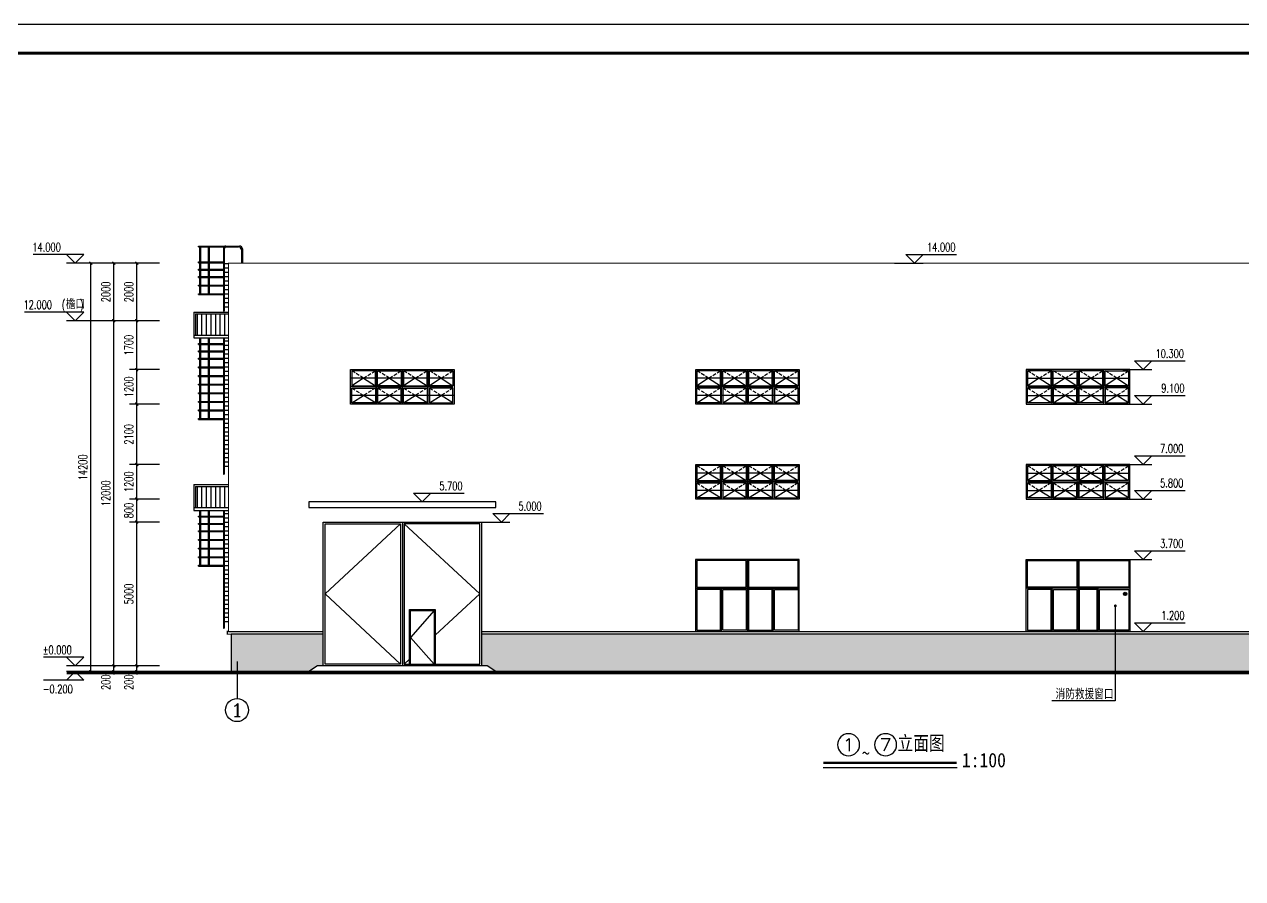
# Model space of a CAD drawing. Extents: x 4267484 to 4395158, y -674551 to -235742.
# Drawn here: x 4309795 to 4352166, y -518944 to -489244 of the extents above; entities that cross this region are included whole.
import ezdxf
from ezdxf.enums import TextEntityAlignment as Align

# ---------------------------------------------------------------- set-up
doc = ezdxf.new("R2010")
doc.units = 0
doc.header["$LTSCALE"] = 1000
doc.header["$MEASUREMENT"] = 0
doc.linetypes.add('DASH', pattern=[0.35, 0.25, -0.1])
doc.layers.get('0').update_dxf_attribs({"linetype": 'CONTINUOUS'})
doc.layers.get('Defpoints').update_dxf_attribs({"linetype": 'CONTINUOUS'})
doc.layers.add('_0', color=7, linetype='CONTINUOUS', lineweight=25)
for name, color, linetype in [('AXIS', 3, 'CONTINUOUS'), ('AXIS_TEXT', 7, 'CONTINUOUS'), ('DIM_ELEV', 3, 'CONTINUOUS'), ('DIM_LEAD', 3, 'CONTINUOUS'), ('PUB_DIM', 3, 'CONTINUOUS'), ('PUB_HATCH', 8, 'CONTINUOUS'), ('PUB_TEXT', 7, 'CONTINUOUS'), ('PUB_TITLE', 4, 'CONTINUOUS'), ('WINDOW', 4, 'CONTINUOUS'), ('图名', 15, 'CONTINUOUS'), ('填充', 251, 'CONTINUOUS'), ('爬梯', 8, 'CONTINUOUS')]:
    doc.layers.add(name, color=color, linetype=linetype)
doc.styles.add('_HZTXT', font='txt.shx', dxfattribs={"width": 0.8, "bigfont": 'HZTXT.shx'})
doc.styles.add('_TCH_AXIS', font='COMPLEX', dxfattribs={"bigfont": 'GBCBIG'})
doc.styles.add('_TCH_DIM', font='SIMPLEX', dxfattribs={"bigfont": 'GBCBIG'})
doc.styles.add('_TCH_DIM_T3', font='SIMPLEX', dxfattribs={"width": 0.705882, "bigfont": 'GBCBIG'})
doc.styles.add('COMPLEX', font='COMPLEX')
doc.styles.add('宋体', font='', dxfattribs={"width": 0.7})
doc.styles.get('宋体').set_extended_font_data('SimSun')
doc.dimstyles.new('_TCH_ARCH&&100', dxfattribs={"dimtxt": 297.5, "dimasz": 100, "dimexe": 250, "dimexo": 300, "dimgap": 126.25, "dimtad": 1, "dimdec": 0, "dimzin": 0, "dimdsep": 46, "dimtxsty": '_TCH_DIM_T3', "dimblk": 'ARCHTICK', "dimcen": 0.09, "dimclrt": 7, "dimazin": 2, "dimtfac": 1, "dimtdec": 0, "dimtix": 1, "dimtmove": 2, "dimatfit": 3, "dimfxl": 0, "dimtolj": 1, "dimtzin": 0, "dimarcsym": 0})

# ---------------------------------------------------------------- blocks, each defined once
blk = doc.blocks.new('_ArchTick')
at = {"color": 0, "linetype": 'ByBlock', "const_width": 0.4}
blk.add_lwpolyline([(-0.5, -0.5), (0.5, 0.5)], dxfattribs=at)
blk = doc.blocks.new('*D214')
at = {"layer": 'Defpoints', "color": 0}
for p in [(4313703, -497546), (4314791, -497546), (4314791, -499547)]:
    blk.add_point(p, dxfattribs=at)
at = {"layer": 'PUB_DIM', "color": 0, "lineweight": -2}
for p, q in [((4314491, -497546), (4313453, -497546)), ((4313703, -499547), (4313703, -497546)), ((4314491, -499547), (4313453, -499547))]:
    blk.add_line(p, q, dxfattribs=at)
at = {"layer": 'PUB_DIM', "color": 0, "lineweight": -2, "xscale": 100, "yscale": 100, "zscale": 100}
for p, rotation in [((4313703, -497546), 90), ((4313703, -499547), 270)]:
    blk.add_blockref('_ArchTick', p, dxfattribs=dict(at, rotation=rotation))
at = {"layer": 'PUB_DIM', "color": 7, "insert": (4313428, -498546), "char_height": 297.5, "attachment_point": 5, "rotation": 90, "style": '_TCH_DIM_T3'}
blk.add_mtext('\\A1;2000', dxfattribs=at)
blk = doc.blocks.new('*D215')
at = {"layer": 'Defpoints', "color": 0}
for p in [(4313703, -499547), (4314791, -499547), (4314791, -501247)]:
    blk.add_point(p, dxfattribs=at)
at = {"layer": 'PUB_DIM', "color": 0, "lineweight": -2}
for p, q in [((4314491, -499547), (4313453, -499547)), ((4313703, -501247), (4313703, -499547)), ((4314491, -501247), (4313453, -501247))]:
    blk.add_line(p, q, dxfattribs=at)
at = {"layer": 'PUB_DIM', "color": 0, "lineweight": -2, "xscale": 100, "yscale": 100, "zscale": 100}
for p, rotation in [((4313703, -499547), 90), ((4313703, -501247), 270)]:
    blk.add_blockref('_ArchTick', p, dxfattribs=dict(at, rotation=rotation))
at = {"layer": 'PUB_DIM', "color": 7, "insert": (4313428, -500397), "char_height": 297.5, "attachment_point": 5, "rotation": 90, "style": '_TCH_DIM_T3'}
blk.add_mtext('\\A1;1700', dxfattribs=at)
blk = doc.blocks.new('*D216')
at = {"layer": 'Defpoints', "color": 0}
for p in [(4313703, -501247), (4314791, -501247), (4314791, -502447)]:
    blk.add_point(p, dxfattribs=at)
at = {"layer": 'PUB_DIM', "color": 0, "lineweight": -2}
for p, q in [((4314491, -501247), (4313453, -501247)), ((4313703, -502447), (4313703, -501247)), ((4314491, -502447), (4313453, -502447))]:
    blk.add_line(p, q, dxfattribs=at)
at = {"layer": 'PUB_DIM', "color": 0, "lineweight": -2, "xscale": 100, "yscale": 100, "zscale": 100}
for p, rotation in [((4313703, -501247), 90), ((4313703, -502447), 270)]:
    blk.add_blockref('_ArchTick', p, dxfattribs=dict(at, rotation=rotation))
at = {"layer": 'PUB_DIM', "color": 7, "insert": (4313428, -501847), "char_height": 297.5, "attachment_point": 5, "rotation": 90, "style": '_TCH_DIM_T3'}
blk.add_mtext('\\A1;1200', dxfattribs=at)
blk = doc.blocks.new('*D217')
at = {"layer": 'Defpoints', "color": 0}
for p in [(4313703, -502447), (4314791, -502447), (4314791, -504547)]:
    blk.add_point(p, dxfattribs=at)
at = {"layer": 'PUB_DIM', "color": 0, "lineweight": -2}
for p, q in [((4314491, -502447), (4313453, -502447)), ((4313703, -504547), (4313703, -502447)), ((4314491, -504547), (4313453, -504547))]:
    blk.add_line(p, q, dxfattribs=at)
at = {"layer": 'PUB_DIM', "color": 0, "lineweight": -2, "xscale": 100, "yscale": 100, "zscale": 100}
for p, rotation in [((4313703, -502447), 90), ((4313703, -504547), 270)]:
    blk.add_blockref('_ArchTick', p, dxfattribs=dict(at, rotation=rotation))
at = {"layer": 'PUB_DIM', "color": 7, "insert": (4313428, -503497), "char_height": 297.5, "attachment_point": 5, "rotation": 90, "style": '_TCH_DIM_T3'}
blk.add_mtext('\\A1;2100', dxfattribs=at)
blk = doc.blocks.new('*D218')
at = {"layer": 'Defpoints', "color": 0}
for p in [(4313703, -504547), (4314791, -504547), (4314791, -505747)]:
    blk.add_point(p, dxfattribs=at)
at = {"layer": 'PUB_DIM', "color": 0, "lineweight": -2}
for p, q in [((4314491, -504547), (4313453, -504547)), ((4313703, -505747), (4313703, -504547)), ((4314491, -505747), (4313453, -505747))]:
    blk.add_line(p, q, dxfattribs=at)
at = {"layer": 'PUB_DIM', "color": 0, "lineweight": -2, "xscale": 100, "yscale": 100, "zscale": 100}
for p, rotation in [((4313703, -504547), 90), ((4313703, -505747), 270)]:
    blk.add_blockref('_ArchTick', p, dxfattribs=dict(at, rotation=rotation))
at = {"layer": 'PUB_DIM', "color": 7, "insert": (4313428, -505147), "char_height": 297.5, "attachment_point": 5, "rotation": 90, "style": '_TCH_DIM_T3'}
blk.add_mtext('\\A1;1200', dxfattribs=at)
blk = doc.blocks.new('*D219')
at = {"layer": 'Defpoints', "color": 0}
for p in [(4313703, -505747), (4314791, -505747), (4314791, -506547)]:
    blk.add_point(p, dxfattribs=at)
at = {"layer": 'PUB_DIM', "color": 0, "lineweight": -2}
for p, q in [((4314491, -505747), (4313453, -505747)), ((4313703, -506547), (4313703, -505747)), ((4314491, -506547), (4313453, -506547))]:
    blk.add_line(p, q, dxfattribs=at)
at = {"layer": 'PUB_DIM', "color": 0, "lineweight": -2, "xscale": 100, "yscale": 100, "zscale": 100}
for p, rotation in [((4313703, -505747), 90), ((4313703, -506547), 270)]:
    blk.add_blockref('_ArchTick', p, dxfattribs=dict(at, rotation=rotation))
at = {"layer": 'PUB_DIM', "color": 7, "insert": (4313428, -506147), "char_height": 297.5, "attachment_point": 5, "rotation": 90, "style": '_TCH_DIM_T3'}
blk.add_mtext('\\A1;800', dxfattribs=at)
blk = doc.blocks.new('*D220')
at = {"layer": 'Defpoints', "color": 0}
for p in [(4313703, -506547), (4314791, -506547), (4314791, -511547)]:
    blk.add_point(p, dxfattribs=at)
at = {"layer": 'PUB_DIM', "color": 0, "lineweight": -2}
for p, q in [((4314491, -506547), (4313453, -506547)), ((4313703, -511547), (4313703, -506547)), ((4314491, -511547), (4313453, -511547))]:
    blk.add_line(p, q, dxfattribs=at)
at = {"layer": 'PUB_DIM', "color": 0, "lineweight": -2, "xscale": 100, "yscale": 100, "zscale": 100}
for p, rotation in [((4313703, -506547), 90), ((4313703, -511547), 270)]:
    blk.add_blockref('_ArchTick', p, dxfattribs=dict(at, rotation=rotation))
at = {"layer": 'PUB_DIM', "color": 7, "insert": (4313428, -509047), "char_height": 297.5, "attachment_point": 5, "rotation": 90, "style": '_TCH_DIM_T3'}
blk.add_mtext('\\A1;5000', dxfattribs=at)
blk = doc.blocks.new('*D221')
at = {"layer": 'Defpoints', "color": 0}
for p in [(4313703, -511547), (4314791, -511547), (4314791, -511747)]:
    blk.add_point(p, dxfattribs=at)
at = {"layer": 'PUB_DIM', "color": 0, "lineweight": -2}
for p, q in [((4314491, -511547), (4313453, -511547)), ((4314491, -511747), (4313453, -511747)), ((4313703, -511547), (4313703, -511447)), ((4313703, -511747), (4313703, -511547)), ((4313703, -511747), (4313703, -511847))]:
    blk.add_line(p, q, dxfattribs=at)
at = {"layer": 'PUB_DIM', "color": 0, "lineweight": -2, "xscale": 100, "yscale": 100, "zscale": 100}
for p, rotation in [((4313703, -511547), 270), ((4313703, -511747), 90)]:
    blk.add_blockref('_ArchTick', p, dxfattribs=dict(at, rotation=rotation))
at = {"layer": 'PUB_DIM', "color": 7, "insert": (4313428, -512117), "char_height": 297.5, "attachment_point": 5, "rotation": 90, "style": '_TCH_DIM_T3'}
blk.add_mtext('\\A1;200', dxfattribs=at)
blk = doc.blocks.new('*D222')
at = {"layer": 'Defpoints', "color": 0}
for p in [(4312103, -497546), (4313691, -497546), (4313691, -511747)]:
    blk.add_point(p, dxfattribs=at)
at = {"layer": 'PUB_DIM', "color": 0, "lineweight": -2}
for p, q in [((4313391, -497546), (4311853, -497546)), ((4312103, -511747), (4312103, -497546)), ((4313391, -511747), (4311853, -511747))]:
    blk.add_line(p, q, dxfattribs=at)
at = {"layer": 'PUB_DIM', "color": 0, "lineweight": -2, "xscale": 100, "yscale": 100, "zscale": 100}
for p, rotation in [((4312103, -497546), 90), ((4312103, -511747), 270)]:
    blk.add_blockref('_ArchTick', p, dxfattribs=dict(at, rotation=rotation))
at = {"layer": 'PUB_DIM', "color": 7, "insert": (4311828, -504646), "char_height": 297.5, "attachment_point": 5, "rotation": 90, "style": '_TCH_DIM_T3'}
blk.add_mtext('\\A1;14200', dxfattribs=at)
blk = doc.blocks.new('*D223')
at = {"layer": 'Defpoints', "color": 0}
for p in [(4312903, -497546), (4313691, -497546), (4313691, -499547)]:
    blk.add_point(p, dxfattribs=at)
at = {"layer": 'PUB_DIM', "color": 0, "lineweight": -2}
for p, q in [((4313391, -497546), (4312653, -497546)), ((4312903, -499547), (4312903, -497546)), ((4313391, -499547), (4312653, -499547))]:
    blk.add_line(p, q, dxfattribs=at)
at = {"layer": 'PUB_DIM', "color": 0, "lineweight": -2, "xscale": 100, "yscale": 100, "zscale": 100}
for p, rotation in [((4312903, -497546), 90), ((4312903, -499547), 270)]:
    blk.add_blockref('_ArchTick', p, dxfattribs=dict(at, rotation=rotation))
at = {"layer": 'PUB_DIM', "color": 7, "insert": (4312628, -498546), "char_height": 297.5, "attachment_point": 5, "rotation": 90, "style": '_TCH_DIM_T3'}
blk.add_mtext('\\A1;2000', dxfattribs=at)
blk = doc.blocks.new('*D224')
at = {"layer": 'Defpoints', "color": 0}
for p in [(4312903, -499547), (4313691, -499547), (4313691, -511547)]:
    blk.add_point(p, dxfattribs=at)
at = {"layer": 'PUB_DIM', "color": 0, "lineweight": -2}
for p, q in [((4313391, -499547), (4312653, -499547)), ((4312903, -511547), (4312903, -499547)), ((4313391, -511547), (4312653, -511547))]:
    blk.add_line(p, q, dxfattribs=at)
at = {"layer": 'PUB_DIM', "color": 0, "lineweight": -2, "xscale": 100, "yscale": 100, "zscale": 100}
for p, rotation in [((4312903, -499547), 90), ((4312903, -511547), 270)]:
    blk.add_blockref('_ArchTick', p, dxfattribs=dict(at, rotation=rotation))
at = {"layer": 'PUB_DIM', "color": 7, "insert": (4312628, -505547), "char_height": 297.5, "attachment_point": 5, "rotation": 90, "style": '_TCH_DIM_T3'}
blk.add_mtext('\\A1;12000', dxfattribs=at)
blk = doc.blocks.new('*D225')
at = {"layer": 'Defpoints', "color": 0}
for p in [(4312903, -511547), (4313691, -511547), (4313691, -511747)]:
    blk.add_point(p, dxfattribs=at)
at = {"layer": 'PUB_DIM', "color": 0, "lineweight": -2}
for p, q in [((4313391, -511547), (4312653, -511547)), ((4313391, -511747), (4312653, -511747)), ((4312903, -511547), (4312903, -511447)), ((4312903, -511747), (4312903, -511547)), ((4312903, -511747), (4312903, -511847))]:
    blk.add_line(p, q, dxfattribs=at)
at = {"layer": 'PUB_DIM', "color": 0, "lineweight": -2, "xscale": 100, "yscale": 100, "zscale": 100}
for p, rotation in [((4312903, -511547), 270), ((4312903, -511747), 90)]:
    blk.add_blockref('_ArchTick', p, dxfattribs=dict(at, rotation=rotation))
at = {"layer": 'PUB_DIM', "color": 7, "insert": (4312628, -512117), "char_height": 297.5, "attachment_point": 5, "rotation": 90, "style": '_TCH_DIM_T3'}
blk.add_mtext('\\A1;200', dxfattribs=at)
blk = doc.blocks.new('C-3015')
at = {"layer": 'PUB_HATCH', "linetype": 'DASH', "ltscale": 0.5}
for p, q in [((733687, 126065), (733277, 126325)), ((733687, 126065), (734097, 126325)), ((734587, 126065), (734177, 126325)), ((734587, 126065), (734997, 126325)), ((735487, 126065), (735077, 126325)), ((735487, 126065), (735897, 126325)), ((736387, 126065), (735977, 126325)), ((736387, 126065), (736797, 126325)), ((733277, 125725), (733687, 125465)), ((734097, 125725), (733687, 125465)), ((734177, 125725), (734587, 125465)), ((734997, 125725), (734587, 125465)), ((735077, 125725), (735487, 125465)), ((735897, 125725), (735487, 125465)), ((735977, 125725), (736387, 125465)), ((736797, 125725), (736387, 125465))]:
    blk.add_line(p, q, dxfattribs=at)
at = {"layer": 'PUB_HATCH'}
for p, q in [((736837, 126065), (733237, 126065)), ((733687, 126065), (733277, 125805)), ((733687, 126065), (734097, 125805)), ((734587, 126065), (734177, 125805)), ((734587, 126065), (734997, 125805)), ((735487, 126065), (735077, 125805)), ((735487, 126065), (735897, 125805)), ((736387, 126065), (735977, 125805)), ((736387, 126065), (736797, 125805)), ((736837, 125465), (733237, 125465)), ((733277, 125205), (733687, 125465)), ((734097, 125205), (733687, 125465)), ((734177, 125205), (734587, 125465)), ((734997, 125205), (734587, 125465)), ((735077, 125205), (735487, 125465)), ((735897, 125205), (735487, 125465)), ((735977, 125205), (736387, 125465)), ((736797, 125205), (736387, 125465))]:
    blk.add_line(p, q, dxfattribs=at)
at = {"layer": 'WINDOW', "color": 160}
for p, q in [((734137, 125165), (734137, 126365)), ((735037, 125165), (735037, 126365)), ((735937, 125165), (735937, 126365)), ((736797, 125765), (733237, 125765))]:
    blk.add_line(p, q, dxfattribs=at)
for points in [[(733237, 126365), (736837, 126365), (736837, 125165), (733237, 125165)], [(734097, 126325), (733277, 126325), (733277, 125805), (734097, 125805)], [(734177, 126325), (734997, 126325), (734997, 125805), (734177, 125805)], [(735897, 126325), (735077, 126325), (735077, 125805), (735897, 125805)], [(735977, 126325), (736797, 126325), (736797, 125805), (735977, 125805)], [(734097, 125205), (733277, 125205), (733277, 125725), (734097, 125725)], [(734177, 125205), (734997, 125205), (734997, 125725), (734177, 125725)], [(735897, 125205), (735077, 125205), (735077, 125725), (735897, 125725)], [(735977, 125205), (736797, 125205), (736797, 125725), (735977, 125725)]]:
    blk.add_lwpolyline(points, close=True, dxfattribs=at)
blk = doc.blocks.new('_AXISO')
blk.add_circle((0, 0), 0.5)
at = {"layer": 'AXIS_TEXT', "style": 'COMPLEX', "width": 1.041667}
blk.add_attdef('A', text='', height=0.56, dxfattribs=at).set_placement((-0.25, -0.28), (0.25, -0.28), align=Align.FIT)

msp = doc.modelspace()

# ---------------------------------------------------------------- hatches: boundary and pattern name
at = {"layer": '_0'}
msp.add_hatch(color=0, dxfattribs=at).paths.add_polyline_path([(4348032, -509045.5, -1), (4348132, -509045.5, -1)])
at = {"layer": '填充', "linetype": 'ByBlock', "lineweight": 100}
h = msp.add_hatch(dxfattribs=at)
h.set_pattern_fill('AR-B816C', color=256, scale=200)
h.set_pattern_definition([(0, (-6765331.81, 451975.3), (245.692378, 245.692378), [479.867928, -11.51682]), (0, (-6765577.5, 451986.82), (245.692378, 245.692378), [479.867928, -11.51682]), (90, (-6765331.81, 451975.3), (-245.692378, 245.692378), [-257.20918, 234.175548]), (90, (-6765343.33, 451975.3), (-245.692378, 245.692378), [-257.20918, 234.175548])])
h.paths.add_polyline_path([(4361192.2, -511546.7), (4361392.2, -511546.7), (4361692.2, -511746.7), (4364392.2, -511746.7), (4364392.2, -510446.7), (4361192.2, -510446.7)])
h.paths.add_polyline_path([(4319992.2, -511546.7), (4320192.2, -511546.7), (4320192.2, -510446.7), (4316992.2, -510446.7), (4316992.2, -511746.7), (4319692.2, -511746.7)])
h.paths.add_polyline_path([(4325692.2, -511546.7), (4325892.2, -511546.7), (4326192.2, -511746.7), (4355192.2, -511746.7), (4355492.2, -511546.7), (4355692.2, -511546.7), (4355692.2, -510446.7), (4325692.2, -510446.7)])
at = {"layer": '爬梯'}
h = msp.add_hatch(dxfattribs=at)
h.set_pattern_fill('ANSI31', color=256, scale=100, angle=45, style=0)
h.set_pattern_definition([(90, (4240248.65, -479433.22), (158.75, 1e-14), [])])
h.paths.add_polyline_path([(4315751.9, -499306.2), (4315751.9, -500046.2), (4316891.9, -500046.2), (4316891.9, -499306.2)])
h = msp.add_hatch(dxfattribs=at)
h.set_pattern_fill('ANSI31', color=256, scale=100, angle=45, style=0)
h.set_pattern_definition([(90, (4240248.65, -485433.22), (158.75, 1e-14), [])])
h.paths.add_polyline_path([(4315751.9, -505306.2), (4315751.9, -506046.2), (4316891.9, -506046.2), (4316891.9, -505306.2)])

# ---------------------------------------------------------------- linework, layer by layer
msp.add_lwpolyline([(4326192.2, -505846.7), (4319691.9, -505846.7), (4319691.9, -506046.7), (4326192.2, -506046.7)], close=True)
at = {"color": 0}
msp.add_lwpolyline([(4326192.2, -511746.7), (4325892.2, -511546.7), (4319992.2, -511546.7), (4319692.2, -511746.7)], dxfattribs=at)
at = {"layer": '_0', "color": 0}
for p, q in [((4316892.2, -510346.7), (4320192.2, -510346.7)), ((4320192.2, -510446.7), (4316992.2, -510446.7)), ((4325692.2, -510346.7), (4355692.2, -510346.7)), ((4355692.2, -510446.7), (4325692.2, -510446.7)), ((4370120.2, -511746.7), (4311264.1, -511746.7))]:
    msp.add_line(p, q, dxfattribs=at)
for points, const_width in [([(4364392.2, -511746.7), (4364392.2, -510446.7), (4364532.2, -510446.7), (4364532.2, -510346.7), (4364492.2, -510346.7), (4364492.2, -497546.7), (4316892.2, -497546.2), (4316892.2, -510346.7), (4316852.2, -510346.7), (4316852.2, -510446.7), (4316992.2, -510446.7), (4316992.2, -511746.7)], 40), ([(4370120.2, -511796.7), (4311264.1, -511796.7)], 100)]:
    msp.add_lwpolyline(points, dxfattribs=dict(at, const_width=const_width))
for radius in [60, 50]:
    msp.add_circle((4348082, -509045.5), radius, dxfattribs=at)
at = {"layer": 'AXIS'}
for p, q in [((4347738.1, -509459.3), (4347738.1, -512768.3)), ((4347738.1, -512768.3), (4345533.5, -512768.3))]:
    msp.add_line(p, q, dxfattribs=at)
at = {"layer": 'AXIS', "color": 0}
msp.add_line((4317192.2, -511389.6), (4317192.2, -512683.8), dxfattribs=at)
msp.add_circle((4317192.2, -513083.8), 400, dxfattribs=at)
at = {"layer": 'DIM_ELEV'}
for p, q in [((4311864.1, -497244.2), (4310102.3, -497244.2)), ((4311564.1, -497544.2), (4311264.1, -497244.2)), ((4311564.1, -497544.2), (4311864.1, -497244.2)), ((4340756.3, -497544.2), (4340456.3, -497244.2)), ((4340456.3, -497244.2), (4342218.2, -497244.2)), ((4340756.3, -497544.2), (4341056.3, -497244.2)), ((4312264.1, -497544.2), (4311264.1, -497544.2)), ((4340056.3, -497544.2), (4341056.3, -497544.2)), ((4311864.1, -499246.7), (4309795.2, -499246.7)), ((4311564.1, -499546.7), (4311264.1, -499246.7)), ((4312264.1, -499546.7), (4311264.1, -499546.7)), ((4311564.1, -499546.7), (4311864.1, -499246.7)), ((4348003.4, -501246.7), (4349003.4, -501246.7)), ((4348703.4, -501246.7), (4348403.4, -500946.7)), ((4348403.4, -500946.7), (4350165.2, -500946.7)), ((4348703.4, -501246.7), (4349003.4, -500946.7)), ((4348003.4, -502446.7), (4349003.4, -502446.7)), ((4348703.4, -502446.7), (4348403.4, -502146.7)), ((4348403.4, -502146.7), (4350165.2, -502146.7)), ((4348703.4, -502446.7), (4349003.4, -502146.7)), ((4348003.4, -504546.7), (4349003.4, -504546.7)), ((4348703.4, -504546.7), (4348403.4, -504246.7)), ((4348403.4, -504246.7), (4350165.2, -504246.7)), ((4348703.4, -504546.7), (4349003.4, -504246.7)), ((4348703.4, -505746.7), (4348403.4, -505446.7)), ((4348403.4, -505446.7), (4350165.2, -505446.7)), ((4348703.4, -505746.7), (4349003.4, -505446.7)), ((4323634.4, -505847.9), (4323334.4, -505547.9)), ((4323334.4, -505547.9), (4325096.3, -505547.9)), ((4323634.4, -505847.9), (4323934.4, -505547.9)), ((4348003.4, -505746.7), (4349003.4, -505746.7)), ((4326384.3, -506547.9), (4326084.3, -506247.9)), ((4326084.3, -506247.9), (4327846.1, -506247.9)), ((4326384.3, -506547.9), (4326684.3, -506247.9)), ((4325684.3, -506547.9), (4326684.3, -506547.9)), ((4348703.4, -507846.7), (4348403.4, -507546.7)), ((4348403.4, -507546.7), (4350165.2, -507546.7)), ((4348703.4, -507846.7), (4349003.4, -507546.7)), ((4348003.4, -507846.7), (4349003.4, -507846.7)), ((4348703.4, -510346.7), (4348403.4, -510046.7)), ((4348403.4, -510046.7), (4350165.2, -510046.7)), ((4348703.4, -510346.7), (4349003.4, -510046.7)), ((4348003.4, -510346.7), (4349003.4, -510346.7)), ((4311864.1, -511246.7), (4310465.2, -511246.7)), ((4311564.1, -511546.7), (4311264.1, -511246.7)), ((4311564.1, -511546.7), (4311864.1, -511246.7)), ((4312692.8, -511546.7), (4311264.1, -511546.7)), ((4311564.1, -511746.7), (4311264.1, -512046.7)), ((4312264.1, -511746.7), (4311264.1, -511746.7)), ((4311564.1, -511746.7), (4311864.1, -512046.7)), ((4311864.1, -512046.7), (4310465.2, -512046.7))]:
    msp.add_line(p, q, dxfattribs=at)
at = {"layer": 'DIM_LEAD', "const_width": 48}
msp.add_lwpolyline([(4347738.1, -509483.3, -1), (4347738.1, -509435.3, -1)], format="xyb", close=True, dxfattribs=at)
at = {"layer": 'PUB_DIM'}
for p, q in [((4314190.6, -497546.2), (4311264.1, -497546.2)), ((4314190.6, -499546.7), (4311264.1, -499546.7)), ((4314190.6, -511546.7), (4311264.1, -511546.7))]:
    msp.add_line(p, q, dxfattribs=at)
at = {"layer": 'PUB_TITLE', "color": 4}
msp.add_lwpolyline([(4301057.7, -548644.2), (4385157.7, -548644.2), (4385157.7, -489244.2), (4301057.7, -489244.2)], close=True, dxfattribs=at)
at = {"layer": 'PUB_TITLE', "color": 4, "const_width": 100}
msp.add_lwpolyline([(4303557.7, -547644.2), (4384157.7, -547644.2), (4384157.7, -490244.2), (4303557.7, -490244.2)], close=True, dxfattribs=at)
at = {"layer": 'WINDOW'}
for p, q in [((4320192.2, -511546.7), (4320192.2, -506546.7)), ((4320192.2, -506546.7), (4325692.2, -506546.7)), ((4322942.2, -506546.7), (4322942.2, -511546.7)), ((4325692.2, -506546.7), (4325692.2, -511546.7))]:
    msp.add_line(p, q, dxfattribs=at)
at = {"layer": 'WINDOW', "color": 160}
for p, q in [((4333142.2, -508846.7), (4334942.2, -508846.7)), ((4334042.2, -510346.7), (4334042.2, -508846.7)), ((4334942.2, -508846.7), (4336742.2, -508846.7)), ((4335842.2, -510346.7), (4335842.2, -508846.7)), ((4346442.2, -508846.7), (4344642.2, -508846.7)), ((4345542.2, -510346.7), (4345542.2, -508846.7)), ((4348242.2, -508846.7), (4346442.2, -508846.7)), ((4347142.2, -510346.7), (4347142.2, -508846.7))]:
    msp.add_line(p, q, dxfattribs=at)
at = {"layer": 'WINDOW'}
for points in [[(4320252.2, -506606.7), (4322882.2, -506606.7), (4322882.2, -511486.7), (4320252.2, -511486.7)], [(4325632.2, -506606.7), (4323002.2, -506606.7), (4323002.2, -511486.7), (4325632.2, -511486.7)]]:
    msp.add_lwpolyline(points, close=True, dxfattribs=at)
for points in [[(4322882.2, -506606.7), (4320252.2, -509046.7), (4322882.2, -511486.7)], [(4323002.2, -506606.7), (4325632.2, -509046.7), (4324087.9, -510479.3)], [(4323187.9, -511486.7), (4323187.9, -509586.7), (4324087.9, -509586.7), (4324087.9, -511486.7)], [(4323227.9, -511486.7), (4323227.9, -509626.7), (4324047.9, -509626.7), (4324047.9, -511486.7)], [(4324047.9, -509626.7), (4323227.9, -510556.7), (4324047.9, -511486.7)], [(4323187.9, -511314.3), (4323002.2, -511486.7)]]:
    msp.add_lwpolyline(points, dxfattribs=at)
at = {"layer": 'WINDOW', "color": 160}
for points in [[(4334942.2, -507846.7), (4333142.2, -507846.7), (4333142.2, -510346.7), (4334942.2, -510346.7)], [(4334902.2, -507886.7), (4333182.2, -507886.7), (4333182.2, -508806.7), (4334902.2, -508806.7)], [(4336742.2, -507846.7), (4334942.2, -507846.7), (4334942.2, -510346.7), (4336742.2, -510346.7)], [(4336702.2, -507886.7), (4334982.2, -507886.7), (4334982.2, -508806.7), (4336702.2, -508806.7)], [(4344642.2, -507846.7), (4346442.2, -507846.7), (4346442.2, -510346.7), (4344642.2, -510346.7)], [(4344682.2, -507886.7), (4346402.2, -507886.7), (4346402.2, -508806.7), (4344682.2, -508806.7)], [(4346442.2, -507846.7), (4348242.2, -507846.7), (4348242.2, -510346.7), (4346442.2, -510346.7)], [(4346482.2, -507886.7), (4348202.2, -507886.7), (4348202.2, -508806.7), (4346482.2, -508806.7)], [(4334002.2, -508886.7), (4333182.2, -508886.7), (4333182.2, -510306.7), (4334002.2, -510306.7)], [(4334082.2, -508886.7), (4334902.2, -508886.7), (4334902.2, -510306.7), (4334082.2, -510306.7)], [(4335802.2, -508886.7), (4334982.2, -508886.7), (4334982.2, -510306.7), (4335802.2, -510306.7)], [(4335882.2, -508886.7), (4336702.2, -508886.7), (4336702.2, -510306.7), (4335882.2, -510306.7)], [(4345502.2, -508886.7), (4344682.2, -508886.7), (4344682.2, -510306.7), (4345502.2, -510306.7)], [(4345582.2, -508886.7), (4346402.2, -508886.7), (4346402.2, -510306.7), (4345582.2, -510306.7)], [(4347102.2, -508886.7), (4346482.2, -508886.7), (4346482.2, -510306.7), (4347102.2, -510306.7)], [(4347182.2, -508886.7), (4348202.2, -508886.7), (4348202.2, -510306.7), (4347182.2, -510306.7)]]:
    msp.add_lwpolyline(points, close=True, dxfattribs=at)
at = {"layer": '图名'}
msp.add_line((4337575.3, -515076.8), (4342232.1, -515076.8), dxfattribs=at)
at = {"layer": '图名', "const_width": 84}
msp.add_lwpolyline([(4337587.1, -514917), (4342220.3, -514917)], dxfattribs=at)
at = {"layer": '爬梯'}
for p, q in [((4315851.9, -496982.6), (4315851.9, -496952.6)), ((4315851.9, -496952.6), (4317275.7, -496952.6)), ((4315851.9, -496982.6), (4317245.7, -496982.6)), ((4315901.9, -497499.5), (4315901.9, -496982.6)), ((4315931.9, -497499.5), (4315931.9, -496982.6)), ((4316201.9, -497499.5), (4316201.9, -496982.6)), ((4316231.9, -497499.5), (4316231.9, -496982.6)), ((4316716.9, -497032.6), (4316716.9, -499209.5)), ((4316746.9, -497062.6), (4316746.9, -499209.5)), ((4317345.7, -497082.6), (4317345.7, -497545.7)), ((4317375.7, -497052.6), (4317375.7, -497545.7)), ((4315851.9, -497499.5), (4316716.9, -497499.5)), ((4315851.9, -497529.5), (4315851.9, -497499.5)), ((4315851.9, -497529.5), (4316716.9, -497529.5)), ((4315851.9, -497754.5), (4316716.9, -497754.5)), ((4315851.9, -497784.5), (4315851.9, -497754.5)), ((4315851.9, -497784.5), (4316716.9, -497784.5)), ((4315901.9, -497754.5), (4315901.9, -497529.5)), ((4315901.9, -497659.5), (4315901.9, -497529.5)), ((4315901.9, -498009.5), (4315901.9, -497784.5)), ((4315931.9, -497754.5), (4315931.9, -497529.5)), ((4315931.9, -497659.5), (4315931.9, -497529.5)), ((4315931.9, -498009.5), (4315931.9, -497784.5)), ((4316201.9, -497754.5), (4316201.9, -497529.5)), ((4316201.9, -497659.5), (4316201.9, -497529.5)), ((4316201.9, -498009.5), (4316201.9, -497784.5)), ((4316231.9, -497754.5), (4316231.9, -497529.5)), ((4316231.9, -497659.5), (4316231.9, -497529.5)), ((4316231.9, -498009.5), (4316231.9, -497784.5)), ((4316746.9, -497559.5), (4316891.9, -497559.5)), ((4316746.9, -497709.5), (4316891.9, -497709.5)), ((4315851.9, -498009.5), (4316716.9, -498009.5)), ((4315851.9, -498039.5), (4315851.9, -498009.5)), ((4315851.9, -498039.5), (4316716.9, -498039.5)), ((4315901.9, -498309.5), (4315901.9, -498039.5)), ((4315931.9, -498309.5), (4315931.9, -498039.5)), ((4316201.9, -498309.5), (4316201.9, -498039.5)), ((4316231.9, -498309.5), (4316231.9, -498039.5)), ((4316746.9, -497859.5), (4316891.9, -497859.5)), ((4316746.9, -498009.5), (4316891.9, -498009.5)), ((4316746.9, -498159.5), (4316891.9, -498159.5)), ((4315851.9, -498309.5), (4316716.9, -498309.5)), ((4315851.9, -498339.5), (4315851.9, -498309.5)), ((4315851.9, -498339.5), (4316716.9, -498339.5)), ((4315851.9, -498609.5), (4316716.9, -498609.5)), ((4315851.9, -498639.5), (4315851.9, -498609.5)), ((4315851.9, -498639.5), (4316716.9, -498639.5)), ((4315901.9, -498609.5), (4315901.9, -498339.5)), ((4315931.9, -498609.5), (4315931.9, -498339.5)), ((4316201.9, -498609.5), (4316201.9, -498339.5)), ((4316231.9, -498609.5), (4316231.9, -498339.5)), ((4316746.9, -498309.5), (4316891.9, -498309.5)), ((4316746.9, -498459.5), (4316891.9, -498459.5)), ((4316746.9, -498609.5), (4316891.9, -498609.5)), ((4316746.9, -498759.5), (4316891.9, -498759.5)), ((4316746.9, -498909.5), (4316891.9, -498909.5)), ((4316746.9, -499059.5), (4316891.9, -499059.5)), ((4315691.9, -499246.2), (4315691.9, -500146.2)), ((4315691.9, -499246.2), (4316891.9, -499246.2)), ((4315751.9, -499306.2), (4315751.9, -500046.2)), ((4315751.9, -499306.2), (4316891.9, -499306.2)), ((4316716.9, -499209.5), (4316746.9, -499209.5)), ((4315691.9, -500046.2), (4316891.9, -500046.2)), ((4315691.9, -500146.2), (4316891.9, -500146.2)), ((4315851.9, -500341.2), (4316716.9, -500341.2)), ((4315851.9, -500371.2), (4315851.9, -500341.2)), ((4315851.9, -500371.2), (4316716.9, -500371.2)), ((4315901.9, -500341.2), (4315901.9, -500146.2)), ((4315901.9, -500246.2), (4315901.9, -500146.2)), ((4315901.9, -500596.2), (4315901.9, -500371.2)), ((4315901.9, -500501.2), (4315901.9, -500371.2)), ((4315931.9, -500341.2), (4315931.9, -500146.2)), ((4315931.9, -500246.2), (4315931.9, -500146.2)), ((4315931.9, -500596.2), (4315931.9, -500371.2)), ((4315931.9, -500501.2), (4315931.9, -500371.2)), ((4316201.9, -500341.2), (4316201.9, -500146.2)), ((4316201.9, -500246.2), (4316201.9, -500146.2)), ((4316201.9, -500596.2), (4316201.9, -500371.2)), ((4316201.9, -500501.2), (4316201.9, -500371.2)), ((4316231.9, -500341.2), (4316231.9, -500146.2)), ((4316231.9, -500246.2), (4316231.9, -500146.2)), ((4316231.9, -500596.2), (4316231.9, -500371.2)), ((4316231.9, -500501.2), (4316231.9, -500371.2)), ((4316716.9, -500146.2), (4316716.9, -504885.3)), ((4316746.9, -500146.2), (4316746.9, -504885.3)), ((4316746.9, -500251.2), (4316891.9, -500251.2)), ((4316746.9, -500401.2), (4316891.9, -500401.2)), ((4315851.9, -500596.2), (4316716.9, -500596.2)), ((4315851.9, -500626.2), (4315851.9, -500596.2)), ((4315851.9, -500626.2), (4316716.9, -500626.2)), ((4315901.9, -500851.2), (4315901.9, -500626.2)), ((4315931.9, -500851.2), (4315931.9, -500626.2)), ((4316201.9, -500851.2), (4316201.9, -500626.2)), ((4316231.9, -500851.2), (4316231.9, -500626.2)), ((4316746.9, -500551.2), (4316891.9, -500551.2)), ((4316746.9, -500701.2), (4316891.9, -500701.2)), ((4315851.9, -500851.2), (4316716.9, -500851.2)), ((4315851.9, -500881.2), (4315851.9, -500851.2)), ((4315851.9, -500881.2), (4316716.9, -500881.2)), ((4315851.9, -501151.2), (4316716.9, -501151.2)), ((4315851.9, -501181.2), (4315851.9, -501151.2)), ((4315851.9, -501181.2), (4316716.9, -501181.2)), ((4315901.9, -501151.2), (4315901.9, -500881.2)), ((4315901.9, -501451.2), (4315901.9, -501181.2)), ((4315931.9, -501151.2), (4315931.9, -500881.2)), ((4315931.9, -501451.2), (4315931.9, -501181.2)), ((4316201.9, -501151.2), (4316201.9, -500881.2)), ((4316201.9, -501451.2), (4316201.9, -501181.2)), ((4316231.9, -501151.2), (4316231.9, -500881.2)), ((4316231.9, -501451.2), (4316231.9, -501181.2)), ((4316746.9, -500851.2), (4316891.9, -500851.2)), ((4316746.9, -501001.2), (4316891.9, -501001.2)), ((4316746.9, -501151.2), (4316891.9, -501151.2)), ((4315851.9, -501451.2), (4316716.9, -501451.2)), ((4315851.9, -501481.2), (4315851.9, -501451.2)), ((4315851.9, -501481.2), (4316716.9, -501481.2)), ((4315901.9, -501751.2), (4315901.9, -501481.2)), ((4315931.9, -501751.2), (4315931.9, -501481.2)), ((4316201.9, -501751.2), (4316201.9, -501481.2)), ((4316231.9, -501751.2), (4316231.9, -501481.2)), ((4316746.9, -501301.2), (4316891.9, -501301.2)), ((4316746.9, -501451.2), (4316891.9, -501451.2)), ((4316746.9, -501601.2), (4316891.9, -501601.2)), ((4315851.9, -501751.2), (4316716.9, -501751.2)), ((4315851.9, -501781.2), (4315851.9, -501751.2)), ((4315851.9, -501781.2), (4316716.9, -501781.2)), ((4315851.9, -502051.2), (4316716.9, -502051.2)), ((4315851.9, -502081.2), (4315851.9, -502051.2)), ((4315851.9, -502081.2), (4316716.9, -502081.2)), ((4315901.9, -502051.2), (4315901.9, -501781.2)), ((4315901.9, -502351.2), (4315901.9, -502081.2)), ((4315931.9, -502051.2), (4315931.9, -501781.2)), ((4315931.9, -502351.2), (4315931.9, -502081.2)), ((4316201.9, -502051.2), (4316201.9, -501781.2)), ((4316201.9, -502351.2), (4316201.9, -502081.2)), ((4316231.9, -502051.2), (4316231.9, -501781.2)), ((4316231.9, -502351.2), (4316231.9, -502081.2)), ((4316746.9, -501751.2), (4316891.9, -501751.2)), ((4316746.9, -501901.2), (4316891.9, -501901.2)), ((4316746.9, -502051.2), (4316891.9, -502051.2)), ((4315851.9, -502351.2), (4316716.9, -502351.2)), ((4315851.9, -502381.2), (4315851.9, -502351.2)), ((4315851.9, -502381.2), (4316716.9, -502381.2)), ((4315901.9, -502651.2), (4315901.9, -502381.2)), ((4315931.9, -502651.2), (4315931.9, -502381.2)), ((4316201.9, -502651.2), (4316201.9, -502381.2)), ((4316231.9, -502651.2), (4316231.9, -502381.2)), ((4316746.9, -502201.2), (4316891.9, -502201.2)), ((4316746.9, -502354.8), (4316891.9, -502354.8)), ((4316746.9, -502504.8), (4316891.9, -502504.8)), ((4315851.9, -502651.2), (4316716.9, -502651.2)), ((4315851.9, -502681.2), (4315851.9, -502651.2)), ((4315851.9, -502681.2), (4316716.9, -502681.2)), ((4315901.9, -502951.2), (4315901.9, -502681.2)), ((4315931.9, -502951.2), (4315931.9, -502681.2)), ((4316201.9, -502951.2), (4316201.9, -502681.2)), ((4316231.9, -502951.2), (4316231.9, -502681.2)), ((4316746.9, -502654.8), (4316891.9, -502654.8)), ((4316746.9, -502804.8), (4316891.9, -502804.8)), ((4315851.9, -502951.2), (4316716.9, -502951.2)), ((4315851.9, -502981.2), (4315851.9, -502951.2)), ((4315851.9, -502981.2), (4316716.9, -502981.2)), ((4316746.9, -502954.8), (4316891.9, -502954.8)), ((4316746.9, -503104.8), (4316891.9, -503104.8)), ((4316746.9, -503254.8), (4316891.9, -503254.8)), ((4316746.9, -503404.8), (4316891.9, -503404.8)), ((4316746.9, -503554.8), (4316891.9, -503554.8)), ((4316746.9, -503704.8), (4316891.9, -503704.8)), ((4316746.9, -503854.8), (4316891.9, -503854.8)), ((4316746.9, -504004.8), (4316891.9, -504004.8)), ((4316746.9, -504149.2), (4316891.9, -504149.2)), ((4316746.9, -504299.2), (4316891.9, -504299.2)), ((4316746.9, -504449.2), (4316891.9, -504449.2)), ((4316746.9, -504599.2), (4316891.9, -504599.2)), ((4316716.9, -504885.3), (4316746.9, -504885.3)), ((4315691.9, -505246.2), (4315691.9, -506146.2)), ((4315691.9, -505246.2), (4316891.9, -505246.2)), ((4315751.9, -505306.2), (4315751.9, -506046.2)), ((4315751.9, -505306.2), (4316891.9, -505306.2)), ((4315691.9, -506046.2), (4316891.9, -506046.2)), ((4315691.9, -506146.2), (4316891.9, -506146.2)), ((4315901.9, -506341.2), (4315901.9, -506146.2)), ((4315901.9, -506246.2), (4315901.9, -506146.2)), ((4315931.9, -506341.2), (4315931.9, -506146.2)), ((4315931.9, -506246.2), (4315931.9, -506146.2)), ((4316201.9, -506341.2), (4316201.9, -506146.2)), ((4316201.9, -506246.2), (4316201.9, -506146.2)), ((4316231.9, -506341.2), (4316231.9, -506146.2)), ((4316231.9, -506246.2), (4316231.9, -506146.2)), ((4316716.9, -506146.2), (4316716.9, -508046.2)), ((4316746.9, -506146.2), (4316746.9, -508046.2)), ((4316746.9, -506251.2), (4316891.9, -506251.2)), ((4315851.9, -506341.2), (4316716.9, -506341.2)), ((4315851.9, -506371.2), (4315851.9, -506341.2)), ((4315851.9, -506371.2), (4316716.9, -506371.2)), ((4315851.9, -506596.2), (4316716.9, -506596.2)), ((4315851.9, -506626.2), (4315851.9, -506596.2)), ((4315851.9, -506626.2), (4316716.9, -506626.2)), ((4315901.9, -506596.2), (4315901.9, -506371.2)), ((4315901.9, -506501.2), (4315901.9, -506371.2)), ((4315901.9, -506851.2), (4315901.9, -506626.2)), ((4315931.9, -506596.2), (4315931.9, -506371.2)), ((4315931.9, -506501.2), (4315931.9, -506371.2)), ((4315931.9, -506851.2), (4315931.9, -506626.2)), ((4316201.9, -506596.2), (4316201.9, -506371.2)), ((4316201.9, -506501.2), (4316201.9, -506371.2)), ((4316201.9, -506851.2), (4316201.9, -506626.2)), ((4316231.9, -506596.2), (4316231.9, -506371.2)), ((4316231.9, -506501.2), (4316231.9, -506371.2)), ((4316231.9, -506851.2), (4316231.9, -506626.2)), ((4316746.9, -506401.2), (4316891.9, -506401.2)), ((4316746.9, -506551.2), (4316891.9, -506551.2)), ((4316746.9, -506701.2), (4316891.9, -506701.2)), ((4315851.9, -506851.2), (4316716.9, -506851.2)), ((4315851.9, -506881.2), (4315851.9, -506851.2)), ((4315851.9, -506881.2), (4316716.9, -506881.2)), ((4315851.9, -507151.2), (4316716.9, -507151.2)), ((4315851.9, -507181.2), (4315851.9, -507151.2)), ((4315901.9, -507151.2), (4315901.9, -506881.2)), ((4315931.9, -507151.2), (4315931.9, -506881.2)), ((4316201.9, -507151.2), (4316201.9, -506881.2)), ((4316231.9, -507151.2), (4316231.9, -506881.2)), ((4316746.9, -506851.2), (4316891.9, -506851.2)), ((4316746.9, -507001.2), (4316891.9, -507001.2)), ((4316746.9, -507151.2), (4316891.9, -507151.2)), ((4315851.9, -507181.2), (4316716.9, -507181.2)), ((4315851.9, -507451.2), (4316716.9, -507451.2)), ((4315851.9, -507481.2), (4315851.9, -507451.2)), ((4315851.9, -507481.2), (4316716.9, -507481.2)), ((4315901.9, -507451.2), (4315901.9, -507181.2)), ((4315901.9, -507751.2), (4315901.9, -507481.2)), ((4315931.9, -507451.2), (4315931.9, -507181.2)), ((4315931.9, -507751.2), (4315931.9, -507481.2)), ((4316201.9, -507451.2), (4316201.9, -507181.2)), ((4316201.9, -507751.2), (4316201.9, -507481.2)), ((4316231.9, -507451.2), (4316231.9, -507181.2)), ((4316231.9, -507751.2), (4316231.9, -507481.2)), ((4316746.9, -507301.2), (4316891.9, -507301.2)), ((4316746.9, -507451.2), (4316891.9, -507451.2)), ((4316746.9, -507601.2), (4316891.9, -507601.2)), ((4315851.9, -507751.2), (4316716.9, -507751.2)), ((4315851.9, -507781.2), (4315851.9, -507751.2)), ((4315851.9, -507781.2), (4316716.9, -507781.2)), ((4315901.9, -508046.2), (4315901.9, -507781.2)), ((4315931.9, -508046.2), (4315931.9, -507781.2)), ((4316201.9, -508046.2), (4316201.9, -507781.2)), ((4316231.9, -508046.2), (4316231.9, -507781.2)), ((4316746.9, -507751.2), (4316891.9, -507751.2)), ((4316746.9, -507901.2), (4316891.9, -507901.2)), ((4315851.9, -508051.2), (4316716.9, -508051.2)), ((4315851.9, -508081.2), (4315851.9, -508051.2)), ((4315851.9, -508081.2), (4316716.9, -508081.2)), ((4316716.9, -508046.2), (4316716.9, -510241.1)), ((4316746.9, -508046.2), (4316746.9, -510241.1)), ((4316746.9, -508054.8), (4316891.9, -508054.8)), ((4316746.9, -508204.8), (4316891.9, -508204.8)), ((4316746.9, -508354.8), (4316891.9, -508354.8)), ((4316746.9, -508504.8), (4316891.9, -508504.8)), ((4316746.9, -508654.8), (4316891.9, -508654.8)), ((4316746.9, -508804.8), (4316891.9, -508804.8)), ((4316746.9, -508954.8), (4316891.9, -508954.8)), ((4316746.9, -509104.8), (4316891.9, -509104.8)), ((4316746.9, -509254.8), (4316891.9, -509254.8)), ((4316746.9, -509404.8), (4316891.9, -509404.8)), ((4316746.9, -509554.8), (4316891.9, -509554.8)), ((4316746.9, -509704.8), (4316891.9, -509704.8)), ((4316746.9, -509854.8), (4316891.9, -509854.8)), ((4316746.9, -510004.8), (4316891.9, -510004.8)), ((4316716.9, -510241.1), (4316746.9, -510241.1))]:
    msp.add_line(p, q, dxfattribs=at)
for centre, radius, start, end in [((4316796.9, -497032.6), 80, 90, 180), ((4316826.9, -497062.6), 80, 90, 180), ((4317245.7, -497082.6), 100, 0, 90), ((4317275.7, -497052.6), 100, 0, 90)]:
    msp.add_arc(centre, radius, start, end, dxfattribs=at)

# ---------------------------------------------------------------- block references
for p in [(3587905.3, -627611.8), (3599905.5, -627611.3), (3599905.5, -630911.3)]:
    msp.add_blockref('C-3015', p)
at = {"xscale": -1}
for p in [(5081478.8, -627611.3), (5081478.8, -630911.3)]:
    msp.add_blockref('C-3015', p, dxfattribs=at)
at = {"layer": 'AXIS'}
ref = msp.add_blockref('_AXISO', (4338458.4, -514290), dxfattribs=dict(at, xscale=-768, yscale=768, zscale=768))
ref.add_attrib('A', '1', dxfattribs={"layer": 'AXIS_TEXT', "height": 434.4, "style": '_TCH_AXIS', "width": 2.333333}).set_placement((4338241.2, -514507.2), (4338675.6, -514507.2), align=Align.FIT)
ref = msp.add_blockref('_AXISO', (4339746.7, -514290), dxfattribs=dict(at, xscale=-768, yscale=768, zscale=768))
ref.add_attrib('A', '7', dxfattribs={"layer": 'AXIS_TEXT', "height": 434.4, "style": '_TCH_AXIS', "width": 1.5}).set_placement((4339529.4, -514507.2), (4339963.9, -514507.2), align=Align.FIT)

# ---------------------------------------------------------------- texts
at = {"layer": 'AXIS_TEXT', "color": 0, "style": '_TCH_AXIS', "width": 2.333333}
msp.add_text('1', height=452.5, dxfattribs=at).set_placement((4316965.9, -513310.1), (4317418.4, -513310.1), align=Align.FIT)
at = {"layer": 'PUB_DIM', "style": '_HZTXT', "width": 0.8}
msp.add_text('消防救援窗口', height=365.69, dxfattribs=at).set_placement((4345657.7, -512708.1, 3517.8))
at = {"layer": 'PUB_TEXT', "style": '_TCH_DIM', "width": 0.705882}
for s, p in [('14.000', (4310072.3, -497139.2)), ('14.000', (4341188.2, -497139.2)), ('12.000', (4309765.2, -499141.7)), ('(', (4311095.2, -499141.7)), (')', (4311726.7, -499141.7)), ('10.300', (4349135.2, -500841.7)), ('9.100', (4349335.2, -502041.7)), ('7.000', (4349295.2, -504141.7)), ('5.800', (4349295.2, -505341.7)), ('5.700', (4324226.3, -505442.9)), ('5.000', (4326976.1, -506142.9)), ('3.700', (4349295.2, -507441.7)), ('1.200', (4349335.2, -509941.7)), ('%%P0.000', (4310435.2, -511141.7)), ('-0.200', (4310435.2, -512501.7))]:
    msp.add_text(s, height=297.5, dxfattribs=at).set_placement(p)
at = {"layer": 'PUB_TEXT', "style": '_TCH_DIM'}
msp.add_text('檐口', height=337.59, dxfattribs=at).set_placement((4311235.2, -499141.7))
at = {"layer": '图名', "style": '宋体'}
for s, width, p in [('立面图', 0.8, (4340164.9, -514484.1)), ('~', 0.8, (4338926.8, -514831.4)), ('1:100', 0.9, (4342402.1, -515073.7))]:
    msp.add_text(s, height=500, dxfattribs=dict(at, width=width)).set_placement(p)

# ---------------------------------------------------------------- dimensions: what is measured, and where the dimension line sits
at = {"layer": 'PUB_DIM'}
for p1, p2, distance, picture, middle in [((4313690.6396, -511746.6677), (4313690.6396, -497546.1739), 1587.7287, '*D222', (4311827.9109, -504646.4208)), ((4313690.6396, -499546.6677), (4313690.6396, -497546.1739), 787.7287, '*D223', (4312627.9109, -498546.4208)), ((4314790.6396, -499546.6677), (4314790.6396, -497546.1739), 1087.7287, '*D214', (4313427.9109, -498546.4208)), ((4313690.6, -511546.7), (4313690.6, -499546.7), 787.7, '*D224', (4312627.9, -505546.7)), ((4314790.6, -501246.7), (4314790.6, -499546.7), 1087.7, '*D215', (4313427.9, -500396.7)), ((4314790.6, -502446.7), (4314790.6, -501246.7), 1087.7, '*D216', (4313427.9, -501846.7)), ((4314790.6, -504546.7), (4314790.6, -502446.7), 1087.7, '*D217', (4313427.9, -503496.7)), ((4314790.6, -505746.8), (4314790.6, -504546.7), 1087.7, '*D218', (4313427.9, -505146.7)), ((4314790.6, -506546.7), (4314790.6, -505746.8), 1087.7, '*D219', (4313427.9, -506146.7)), ((4314790.6, -511546.7), (4314790.6, -506546.7), 1087.7, '*D220', (4313427.9, -509046.7))]:
    dim = msp.add_aligned_dim(p1=p1, p2=p2, distance=distance, dimstyle='_TCH_ARCH&&100', dxfattribs=at)
    dim.commit()
    dim.dimension.update_dxf_attribs({"geometry": picture, "text_midpoint": middle})
for base, p1, p2, picture, middle in [((4312902.9, -511546.7), (4313690.6, -511746.7), (4313690.6, -511546.7), '*D225', (4312627.9, -512116.7)), ((4313702.9, -511546.7), (4314790.6, -511746.7), (4314790.6, -511546.7), '*D221', (4313427.9, -512116.7))]:
    dim = msp.add_linear_dim(base=base, p1=p1, p2=p2, angle=90, dimstyle='_TCH_ARCH&&100', dxfattribs=at)
    dim.commit()
    dim.dimension.update_dxf_attribs({"geometry": picture, "text_midpoint": middle, "dimtype": 129})

doc.saveas('drawing.dxf')
